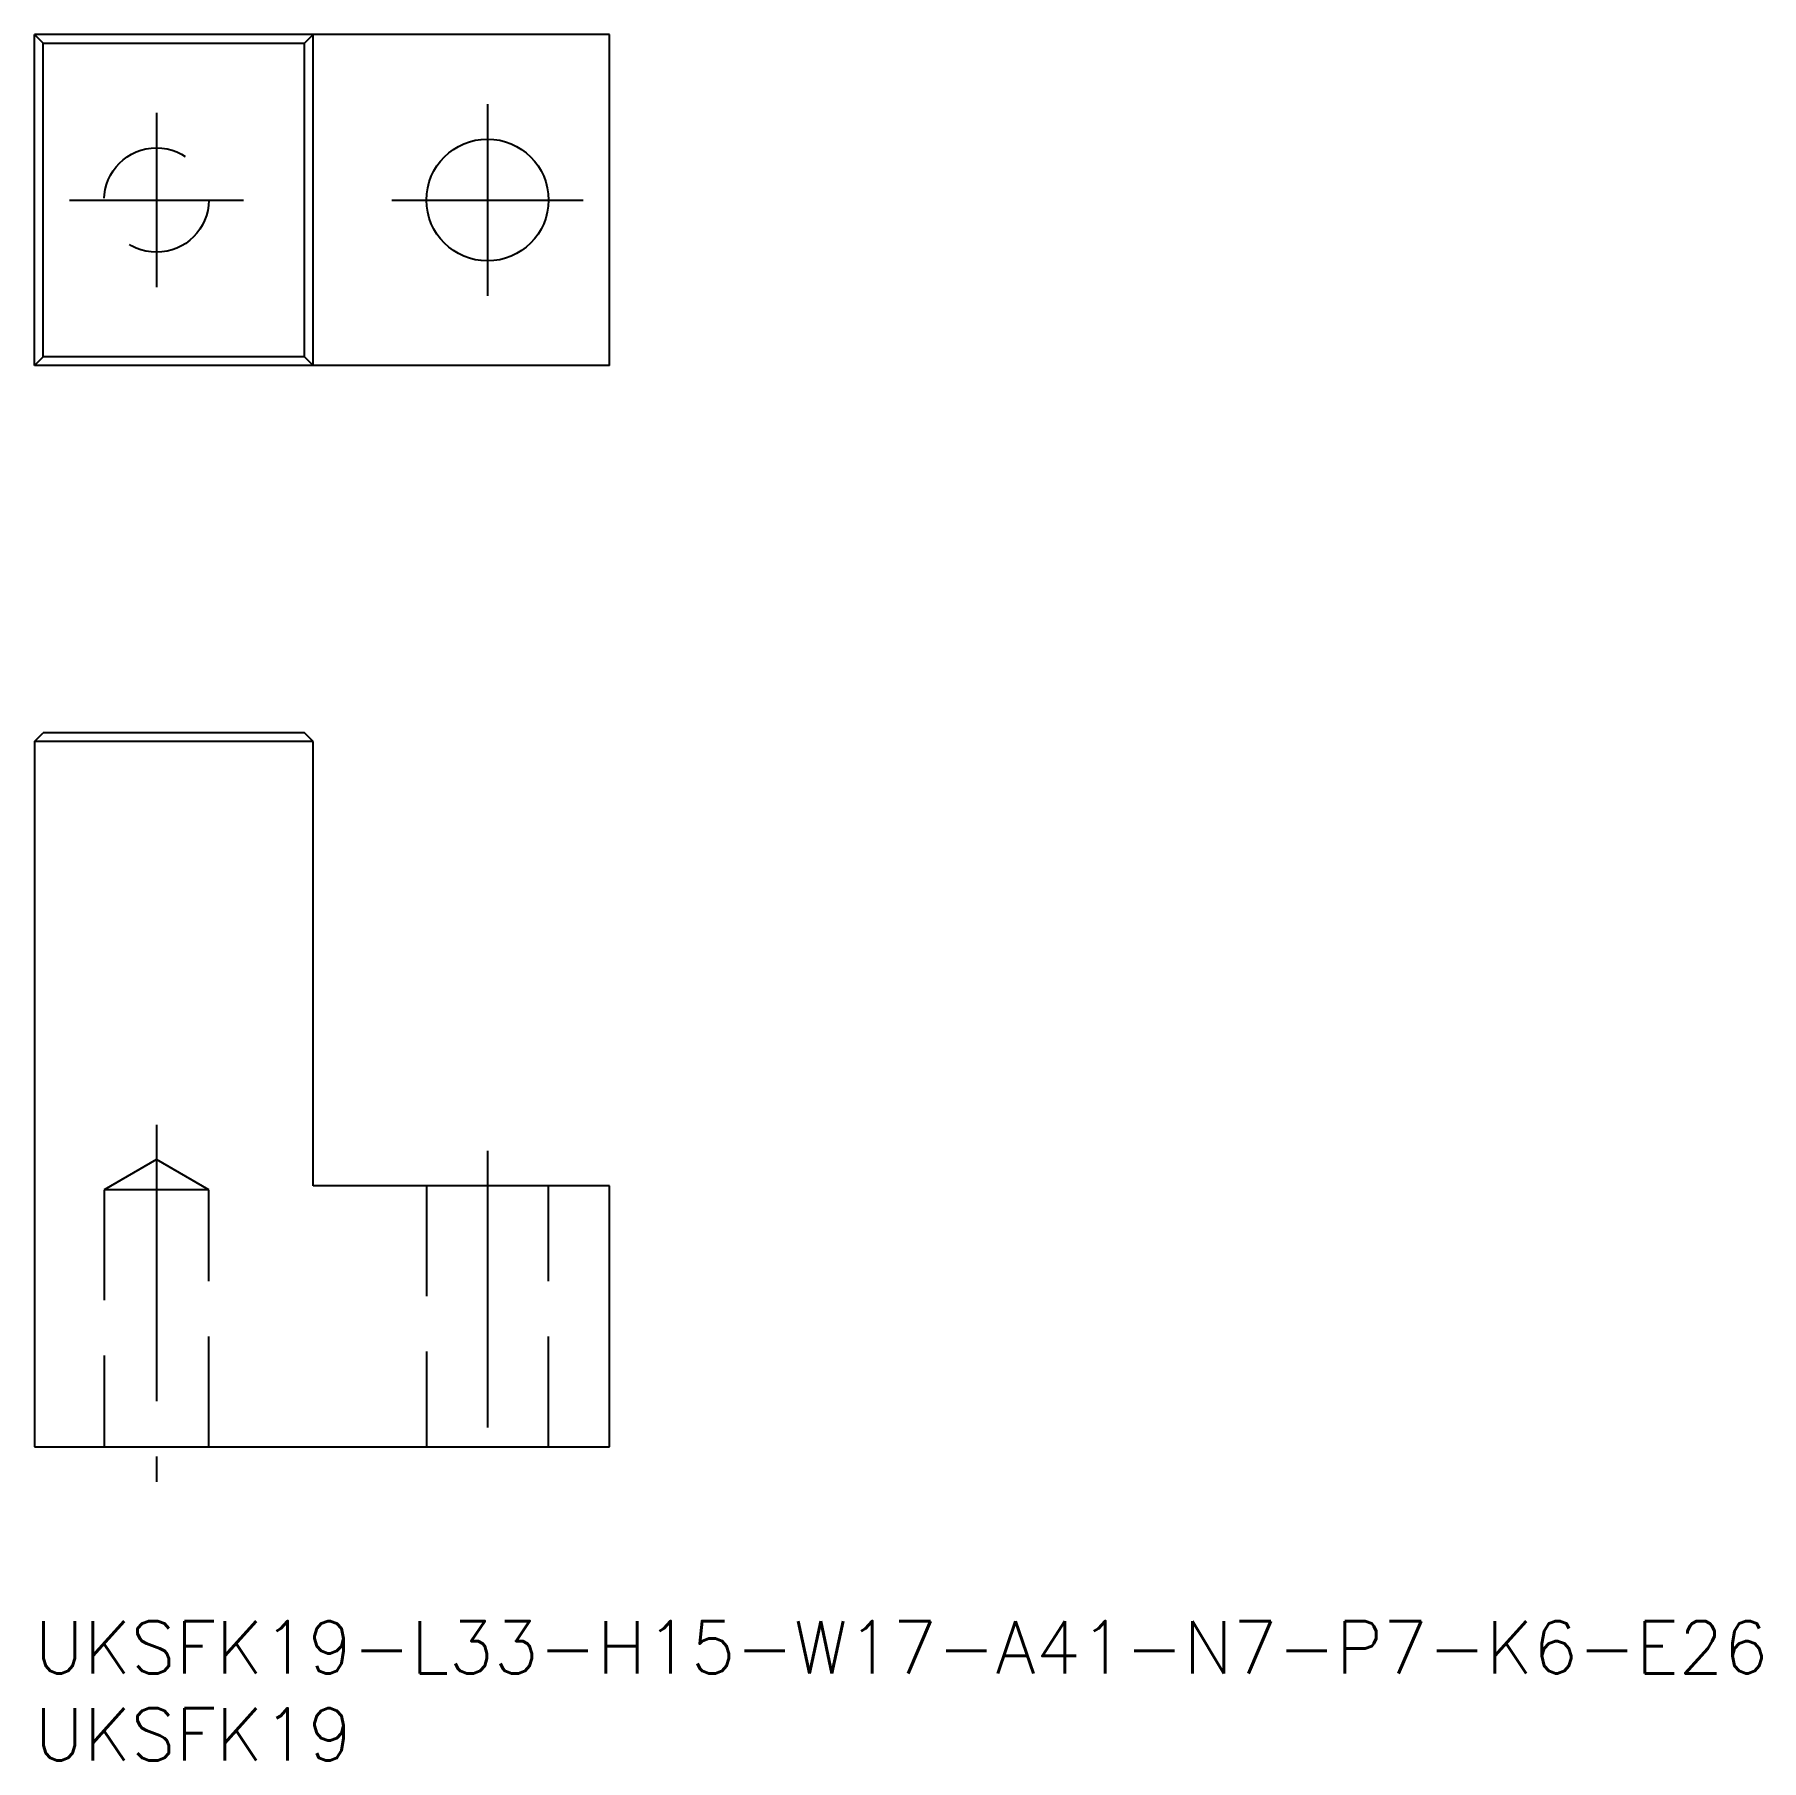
# Model space of a CAD drawing. Extents: x 0 to 99.1, y -8 to 91.1.
import ezdxf

# ---------------------------------------------------------------- set-up
doc = ezdxf.new("R2010")
doc.units = 0
doc.header["$LTSCALE"] = 0.5
doc.linetypes.add('CENTER', pattern=[50.8, 31.75, -6.35, 6.35, -6.35])
doc.linetypes.add('DASHED', pattern=[19.05, 12.7, -6.35])
for name, color, linetype in [('MSM_CENTER', 1, 'CENTER'), ('MSM_CONTINUOUS', 7, 'CONTINUOUS'), ('MSM_DASHED', 4, 'DASHED'), ('MSM_PART_NUMBER', 7, 'CONTINUOUS')]:
    doc.layers.add(name, color=color, linetype=linetype)
doc.styles.get("Standard").update_dxf_attribs({"font": 'txt.shx', "height": 1, "bigfont": 'bigfont.shx'})

# ---------------------------------------------------------------- blocks, each defined once
blk = doc.blocks.new('*U23')
at = {"layer": 'MSM_PART_NUMBER'}
blk.add_text('UKSFK19-L33-H15-W17-A41-N7-P7-K6-E26', height=3, dxfattribs=at).set_placement((0, -3))
blk = doc.blocks.new('*U24')
at = {"layer": 'MSM_PART_NUMBER'}
blk.add_text('UKSFK19', height=3, dxfattribs=at).set_placement((0, -8))

msp = doc.modelspace()

# ---------------------------------------------------------------- linework, layer by layer
at = {"layer": 'MSM_CENTER'}
for p, q in [((7, 86.588), (7, 76.588)), ((26, 87.088), (26, 76.088)), ((2, 81.588), (12, 81.588)), ((20.5, 81.588), (31.5, 81.588)), ((7, 28.5), (7, 8)), ((26, 27), (26, 8))]:
    msp.add_line(p, q, dxfattribs=at)
at = {"layer": 'MSM_CONTINUOUS'}
for p, q in [((33, 91.088), (0, 91.088)), ((0, 72.088), (0, 91.088)), ((0.5, 90.588), (0, 91.088)), ((0.5, 72.588), (0.5, 90.588)), ((0.5, 90.588), (15.5, 90.588)), ((16, 91.088), (15.5, 90.588)), ((15.5, 72.588), (15.5, 90.588)), ((16, 72.088), (16, 91.088)), ((33, 72.088), (33, 91.088)), ((0, 72.088), (0.5, 72.588)), ((15.5, 72.588), (0.5, 72.588)), ((16, 72.088), (15.5, 72.588)), ((33, 72.088), (0, 72.088)), ((0, 50.5), (0.5, 51)), ((15.5, 51), (0.5, 51)), ((16, 50.5), (15.5, 51)), ((0, 50.5), (0, 10)), ((16, 50.5), (0, 50.5)), ((16, 25), (16, 50.5)), ((33, 25), (16, 25)), ((33, 10), (33, 25)), ((0, 10), (33, 10))]:
    msp.add_line(p, q, dxfattribs=at)
msp.add_circle((26, 81.588), 3.5, dxfattribs=at)
at = {"layer": 'MSM_DASHED'}
for p, q in [((7, 26.5), (4, 24.768)), ((10, 24.768), (7, 26.5)), ((22.5, 25), (22.5, 10)), ((29.5, 10), (29.5, 25)), ((10, 24.768), (4, 24.768)), ((4, 24.768), (4, 10)), ((10, 10), (10, 24.768))]:
    msp.add_line(p, q, dxfattribs=at)
msp.add_circle((7, 81.588), 3, dxfattribs=at)

# ---------------------------------------------------------------- block references
at = {"layer": 'MSM_CONTINUOUS'}
for name in ['*U23', '*U24']:
    msp.add_blockref(name, (0, 0), dxfattribs=at)

doc.saveas('drawing.dxf')
